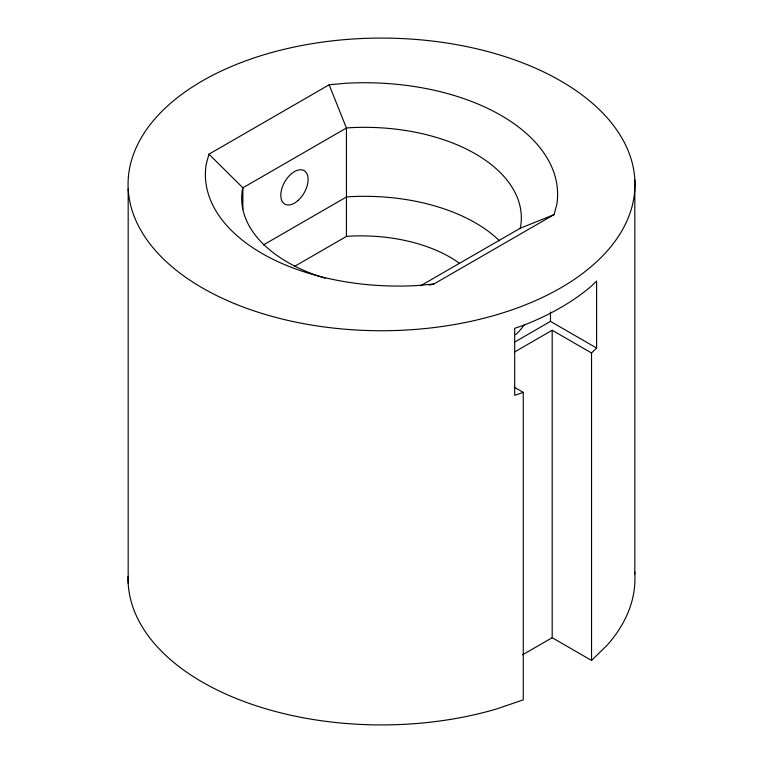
<?xml version="1.0" encoding="UTF-8"?>
<svg xmlns="http://www.w3.org/2000/svg" width="763" height="763" viewBox="0 0 763 763"><rect width="100%" height="100%" fill="white"/><g stroke="black" fill="none" stroke-linecap="round" stroke-linejoin="round"><path stroke-width="1.14" d="M208.957 154.183L206.248 164.055A193.182 111.532 0 0 0 416.751 285.591L433.851 284.027L554.043 214.632L556.752 204.761A193.182 111.532 0 0 0 346.249 83.224L329.149 84.788L208.957 154.183L242.872 187.812L242.872 209.224M420.671 285.724L520.128 228.309L520.633 226.439A156.901 90.587 0 0 0 349.664 127.726L346.431 128.022L242.872 187.812L242.367 189.682A156.901 90.587 0 0 0 325.143 278.257M522.636 654.778L552.183 637.715L591.544 660.443L591.544 352.973L596.618 348.023L596.618 281.013L591.125 286.363A253.459 146.334 0 0 1 523.962 325.143L514.682 328.309L514.682 395.32L523.265 392.392L523.265 699.852L496.57 708.97A253.459 146.334 0 0 1 128.079 576.294M591.544 660.443L607.329 645.021A253.459 146.334 0 0 0 634.673 571.706M263.378 244.952L346.431 197.007L349.664 196.711A156.901 90.587 0 0 1 499.479 240.784M294.365 266.487L346.431 236.425L349.034 236.187A126.067 72.781 0 0 1 459.612 263.388M514.634 342.082L550.476 321.385L596.618 348.023M514.481 352.02L552.183 330.255L591.544 352.973M520.128 228.309L554.043 214.632M429.245 285.114L433.851 284.027M514.186 387.146L523.265 392.392M329.149 84.788L346.431 128.022L346.431 236.425M634.826 179.81L634.826 573.995M552.183 330.255L552.183 637.715M550.476 311.981L550.476 321.385M128.174 189.005L128.174 583.19M524.057 325.028A33.791 19.514 -60 0 1 515.702 334.614M234.68 303.684A253.459 146.334 0 0 0 633.834 198.18A253.459 146.334 0 0 0 275.996 51.359A253.459 146.334 0 0 0 234.68 303.684M297.98 200.555A19.313 11.149 -60 0 0 304.103 170.645A19.313 11.149 -60 0 0 281.261 190.903A19.313 11.149 -60 0 0 297.98 200.555"/></g></svg>
